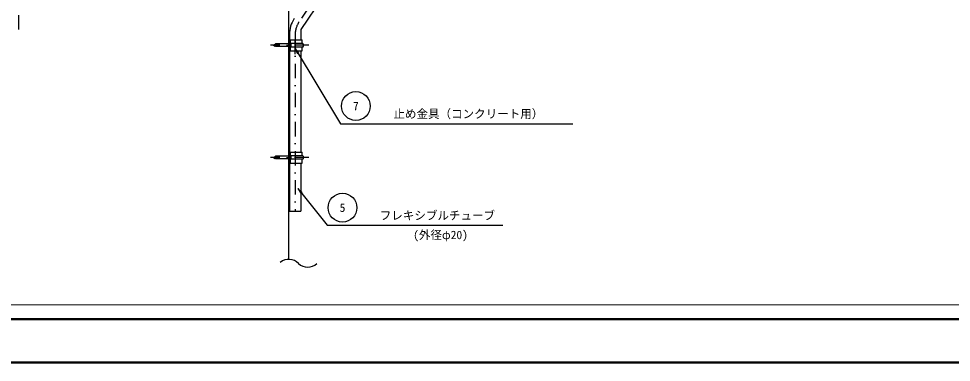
# Model space of a CAD drawing. Units: millimetres on the paper. Extents: x 0 to 1483, y 0 to 679.
# Drawn here: x 167.9 to 491.6, y 0 to 119.3 of the extents above; entities that cross this region are included whole.
import ezdxf
from ezdxf.enums import TextEntityAlignment as Align

# ---------------------------------------------------------------- set-up
doc = ezdxf.new("R2010")
doc.units = ezdxf.units.MM
doc.linetypes.add('USER2', pattern=[10.01, 5, -2.5, 0.01, -2.5])
for name, color, linetype, lineweight in [('D-BMK', 2, 'USER2', 25), ('D-BYP', 7, 'Continuous', 25), ('D-STR', 1, 'Continuous', 25), ('D-TTL', 2, 'Continuous', 50), ('V-nasSTD', 7, 'Continuous', 13)]:
    doc.layers.add(name, color=color, linetype=linetype, lineweight=lineweight)
doc.styles.add('ＭＳ ゴシック', font='')
doc.styles.get('ＭＳ ゴシック').set_extended_font_data('MS Gothic')

msp = doc.modelspace()

# ---------------------------------------------------------------- linework, layer by layer
at = {"layer": 'D-BMK'}
for p, q in [((167.933, 115.503), (167.933, 321.457)), ((274.476, 131.985), (265.217, 118.172)), ((263.862, 113.717), (263.862, 52.433)), ((263.862, 106.953), (263.862, 113.002)), ((268.633, 110.041), (255.288, 110.041)), ((268.633, 71.086), (255.288, 71.086))]:
    msp.add_line(p, q, dxfattribs=at)
msp.add_arc((271.862, 113.717), 8, 146.16656, 180, dxfattribs=at)
at = {"layer": 'D-BYP'}
for p, q in [((261.547, 134.812), (261.547, 35.734)), ((276.137, 130.872), (265.862, 115.542)), ((261.862, 113.717), (261.862, 110.666)), ((265.862, 115.542), (265.862, 111.941)), ((256.312, 110.041), (256.912, 110.391)), ((257.012, 110.391), (256.912, 110.391)), ((261.712, 110.491), (257.012, 110.491)), ((257.012, 110.491), (257.012, 109.591)), ((262.012, 110.841), (261.712, 110.491)), ((261.712, 110.491), (261.712, 109.591)), ((262.512, 110.741), (262.112, 110.391)), ((262.512, 109.341), (262.512, 110.741)), ((256.312, 110.041), (256.912, 109.691)), ((257.012, 109.691), (256.912, 109.691)), ((261.712, 109.591), (257.012, 109.591)), ((261.712, 109.591), (262.012, 109.241)), ((261.862, 109.416), (261.862, 71.711)), ((262.112, 109.691), (262.512, 109.341)), ((263.886, 108.952), (279.579, 82.821)), ((265.14, 107.369), (263.886, 108.952)), ((263.886, 108.952), (264.674, 107.096)), ((265.862, 108.141), (265.862, 72.986)), ((279.579, 82.821), (360.259, 82.737)), ((256.312, 71.086), (256.912, 71.436)), ((257.012, 71.436), (256.912, 71.436)), ((257.012, 71.536), (257.012, 70.636)), ((261.712, 71.536), (257.012, 71.536)), ((262.012, 71.886), (261.712, 71.536)), ((261.712, 71.536), (261.712, 70.636)), ((262.512, 71.786), (262.112, 71.436)), ((262.512, 70.386), (262.512, 71.786)), ((256.312, 71.086), (256.912, 70.736)), ((257.012, 70.736), (256.912, 70.736)), ((261.712, 70.636), (257.012, 70.636)), ((261.712, 70.636), (262.012, 70.286)), ((261.862, 70.461), (261.862, 52.433)), ((262.112, 70.736), (262.512, 70.386)), ((265.862, 69.186), (265.862, 52.433)), ((264.827, 60.392), (274.942, 47.557)), ((266.291, 59.001), (264.827, 60.392)), ((264.827, 60.392), (265.869, 58.665)), ((261.862, 52.433), (265.862, 52.433)), ((274.942, 47.557), (335.892, 47.557))]:
    msp.add_line(p, q, dxfattribs=at)
for centre in [(284.948, 88.949), (280.312, 53.684)]:
    msp.add_circle(centre, 5, dxfattribs=at)
for centre, radius, start, end in [((271.862, 113.717), 10, 146.16656, 180), ((261.673, 30.972), 4.763, 45.12947, 128.30951), ((268.185, 37.514), 4.468, 225.12947, 315.04319)]:
    msp.add_arc(centre, radius, start, end, dxfattribs=at)
at = {"layer": 'D-STR'}
for p, q in [((262.012, 111.941), (262.012, 108.141)), ((262.012, 111.941), (266.312, 111.941)), ((262.112, 111.941), (262.112, 108.141)), ((266.562, 110.641), (262.112, 110.641)), ((266.312, 110.641), (266.312, 111.941)), ((262.012, 108.141), (266.312, 108.141)), ((266.562, 109.441), (262.112, 109.441)), ((266.312, 108.141), (266.312, 109.441)), ((262.012, 72.986), (266.312, 72.986)), ((262.012, 72.986), (262.012, 69.186)), ((262.112, 72.986), (262.112, 69.186)), ((266.562, 71.686), (262.112, 71.686)), ((266.312, 71.686), (266.312, 72.986)), ((262.012, 69.186), (266.312, 69.186)), ((266.562, 70.486), (262.112, 70.486)), ((266.312, 69.186), (266.312, 70.486))]:
    msp.add_line(p, q, dxfattribs=at)
for centre in [(265.967, 110.041), (265.967, 71.086)]:
    msp.add_arc(centre, 0.845, 314.76027, 45.23973, dxfattribs=at)
at = {"layer": 'D-TTL'}
for points in [[(841, 594), (0, 594), (0, 0), (841, 0)], [(15, 15), (826, 15), (826, 579), (15, 579)]]:
    msp.add_lwpolyline(points, close=True, dxfattribs=at)
at = {"layer": 'V-nasSTD'}
msp.add_lwpolyline([(20, 20), (20, 574), (821, 574), (821, 20)], close=True, dxfattribs=at)

# ---------------------------------------------------------------- texts
at = {"layer": 'D-BYP', "style": 'ＭＳ ゴシック'}
for s, p in [('7', (284.948, 88.949)), ('5', (280.312, 53.684))]:
    msp.add_text(s, height=2.933, dxfattribs=at).set_placement(p, align=Align.MIDDLE_CENTER)
for s, p in [('\u3000\u3000\u3000止め金具（コンクリート用）', (317.98, 83.877)), ('フレキシブルチューブ', (313.248, 48.613)), ('(外径φ20)', (314.33, 41.879))]:
    msp.add_text(s, height=2.933, dxfattribs=at).set_placement(p, align=Align.BOTTOM_CENTER)

doc.saveas('drawing.dxf')
